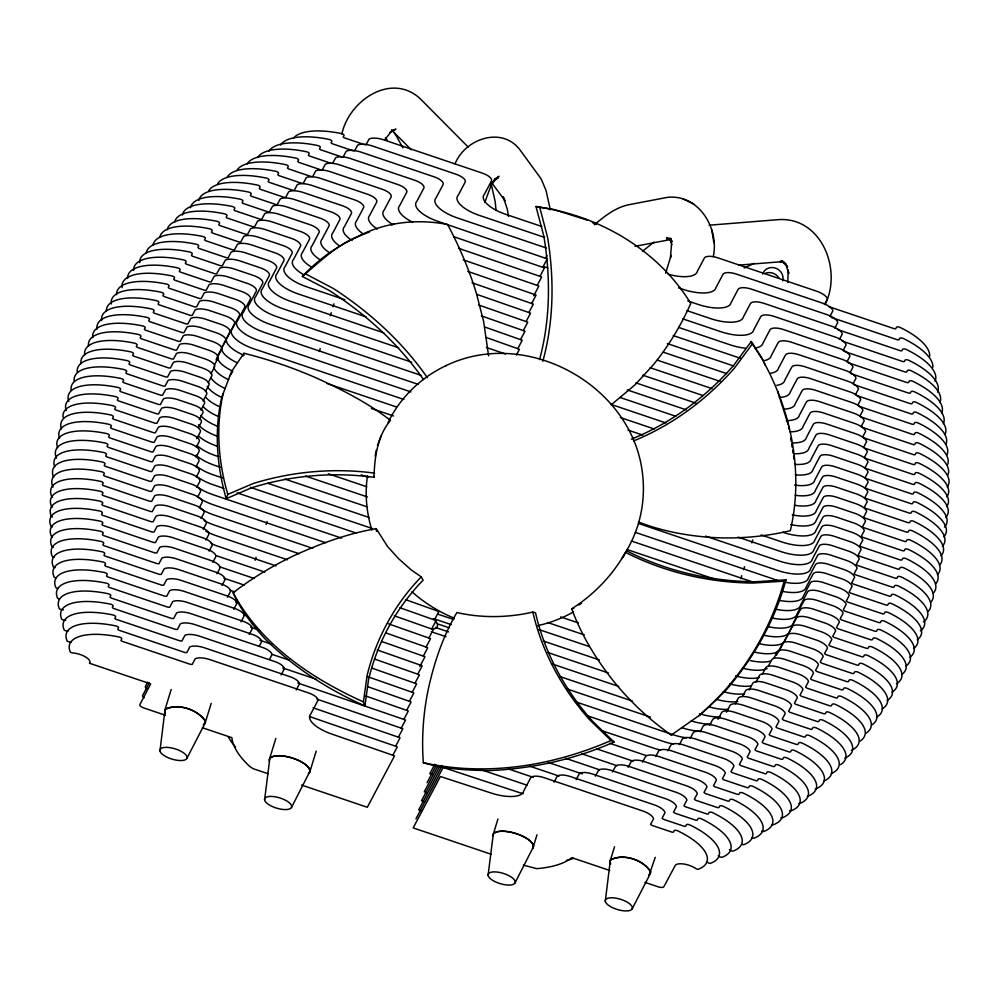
<?xml version="1.0" encoding="UTF-8"?>
<svg xmlns="http://www.w3.org/2000/svg" width="999" height="999" viewBox="0 0 999 999"><rect width="100%" height="100%" fill="white"/><g stroke="black" fill="none" stroke-linecap="round" stroke-linejoin="round"><path stroke-width="1.5" d="M221.666 397.777C214.061 431.081 216.87 466.046 226.199 498.726L251.248 487.887C290.734 475.499 332.929 471.715 373.951 477.335C374.65 457.455 377.21 436.338 390.434 420.354C368.132 403.022 342.782 390.047 317.183 378.346A284.715 177.622 21.7 0 0 243.943 353.271L231.481 371.616L221.703 397.502M787.824 282.567L788.186 269.955L788.76 273.476L785.601 263.649L787.687 267.183L781.555 260.564L784.827 263.286L780.793 261.263L784.715 262.7L779.707 261.576L783.491 261.538L738.848 265.122M364.922 705.918L368.531 679.707C377.41 642.444 396.291 607.579 423.126 580.194L421.241 576.873L410.926 569.692L398.464 558.553L387.649 546.603L376.236 528.696C348.264 533.354 321.391 543.231 295.642 554.882A284.715 204.533 -9.7 0 0 233.142 592.782C240.984 610.426 253.009 625.849 266.071 639.972L266.333 640.184C294.73 668.019 328.609 689.884 364.922 705.918L363.399 701.872L367.145 675.349C376.049 638.511 394.78 604.045 421.241 576.873M159.977 750.861L165.01 709.789C177.372 702.422 197.727 709.402 205.307 721.203L205.007 723.301L186.838 758.466A14.111 5.357 17.1 0 1 164.635 755.881A14.111 5.357 17.1 0 1 169.043 747.539A14.111 5.357 17.1 0 1 186.838 758.466M605.294 901.248L610.327 860.189C622.689 852.821 643.044 859.789 650.636 871.603L650.324 873.7L632.155 908.853A14.111 5.357 17.1 0 1 609.952 906.268A14.111 5.357 17.1 0 1 614.373 897.939A14.111 5.357 17.1 0 1 632.155 908.853M264.585 799.899L269.493 760.976A20.979 7.967 17.1 0 1 290.796 757.629A20.979 7.967 17.1 0 1 309.453 772.289L291.458 807.517A14.111 5.357 17.1 0 1 269.255 804.919A14.111 5.357 17.1 0 1 273.664 796.59A14.111 5.357 17.1 0 1 291.458 807.517M488.086 875.386L492.982 836.463A20.979 7.967 17.1 0 1 514.285 833.104A20.979 7.967 17.1 0 1 532.954 847.776L514.96 882.991A14.111 5.357 17.1 0 1 492.757 880.406A14.111 5.357 17.1 0 1 497.165 872.065A14.111 5.357 17.1 0 1 514.96 882.991M713.298 256.668C719.317 228.496 699.113 194.355 667.782 197.29L629.67 204.558C616.046 207.043 604.732 216.096 594.343 224.738M223.189 393.406C215.547 426.723 218.344 461.725 227.772 494.38L226.199 498.726M375.212 456.068L376.323 450M539.547 359.578C550.474 319.443 550.636 276.948 543.831 236.114L535.988 206.506L553.871 209.54L587.162 220.08M542.832 361.288C553.908 321.041 554.308 278.384 547.577 237.35L539.735 207.28L535.988 206.506M785.963 579.845L755.169 581.755C710.639 581.368 666.071 571.103 626.398 550.711C613.598 574.313 594.368 594.43 571.715 608.803C581.505 635.714 596.828 660.376 614.735 682.629A284.715 281.069 83 0 0 671.303 735.077L700.561 714.522L725.574 690.646C753.346 658.666 774.887 620.841 785.963 579.845L784.128 581.181C769.867 633.166 739.859 680.781 698.813 715.796M164.698 711.887L165.384 713.423L164.785 710.326L171.191 689.472M341.908 133.841C348.913 100.961 390.634 72.115 419.792 98.302L468.169 147.04M203.571 724.712L205.232 722.764L211.189 703.383M255.157 560.252L256.081 557.267M266.159 524.475L267.07 521.49M319.293 351.523L320.204 348.539M330.282 315.734L331.206 312.762M333.029 306.793L333.953 303.808M269.443 759.24L275.849 738.386M309.802 771.952L316.208 751.073M484.815 202.322L491.058 185.514L494.38 179.982L492.257 183.329L498.951 176.249L495.267 179.158L498.501 177.472L495.067 178.771M493.356 833.94L497.939 819.03M665.621 273.264L671.116 255.369L670.479 257.555L671.54 243.868M537.012 834.802L532.892 848.201A21.154 8.042 17.1 0 0 515.384 833.353A21.154 8.042 17.1 0 0 492.769 835.951M610.664 864.01L609.964 861.675L614.535 846.765M649.263 874.737L655.257 857.304M740.871 578.671L741.795 575.686M743.618 569.73L744.53 566.758M751.86 542.907L752.771 539.935M825.112 304.508C842.319 270.08 821.715 217.208 778.945 219.593L709.103 225.212M609.964 861.675L610.651 859.689C623.426 853.483 643.93 859.627 650.686 872.214M377.572 445.654L381.019 435.939M242.907 356.094L243.943 353.271M147.677 682.155L145.504 686.288A5.22 1.986 17.1 0 0 146.953 688.748M149.251 682.904L142.72 695.341A5.22 1.986 17.1 0 0 144.168 697.789M223.576 344.081L229.77 332.392A11.951 4.545 17.1 0 0 220.742 324.313L204.733 318.906A14.336 5.445 17.1 0 0 190.871 318.344L187.837 324.013L186.139 323.938L154.196 313.149L153.247 312.412L154.021 310.826A2.585 0.987 17.1 0 0 151.411 308.928A58.916 22.39 17.1 0 0 101.636 320.667M218.681 353.933L225.562 340.946A11.951 4.545 17.1 0 0 216.533 332.867L200.861 327.572A14.336 5.445 17.1 0 0 187 327.023L184.028 332.617L182.268 332.617L149.613 321.578L148.664 320.841L149.438 319.255A2.585 0.987 17.1 0 0 146.828 317.357A58.916 22.39 17.1 0 0 97.053 329.096M216.021 359.952L221.528 349.563A11.951 4.545 17.1 0 0 212.5 341.496L197.153 336.301A14.336 5.445 17.1 0 0 183.304 335.751L180.332 341.346L178.559 341.346L145.367 330.12L144.405 329.383L145.192 327.797A2.585 0.987 17.1 0 0 142.57 325.911A58.916 22.39 17.1 0 0 92.795 337.637M214.535 364.835L217.969 358.341A11.951 4.545 17.1 0 0 208.953 350.274L193.456 345.042A14.336 5.445 17.1 0 0 179.608 344.48L176.636 350.087L174.862 350.075L141.121 338.673L140.16 337.849L140.934 336.338A2.585 0.987 17.1 0 0 138.324 334.453A58.916 22.39 17.1 0 0 88.549 346.178M211.014 373.626L214.448 367.132A11.951 4.545 17.1 0 0 205.419 359.053L190.372 353.971A14.336 5.445 17.1 0 0 176.523 353.421L173.476 359.078L171.778 359.003L137.288 347.352L136.326 346.616L137.1 345.03A2.585 0.987 17.1 0 0 134.49 343.144A58.916 22.39 17.1 0 0 84.715 354.87M208.217 382.667L211.663 376.173A11.951 4.545 17.1 0 0 202.635 368.094L187.288 362.912A14.336 5.445 17.1 0 0 173.439 362.35L170.392 368.019L168.694 367.944L133.616 356.094L132.655 355.282L133.429 353.771A2.585 0.987 17.1 0 0 130.819 351.873A58.916 22.39 17.1 0 0 81.044 363.611M205.394 391.695L208.841 385.202A11.951 4.545 17.1 0 0 199.812 377.123L184.415 371.928A14.336 5.445 17.1 0 0 170.567 371.366L167.52 377.035L165.822 376.96L129.932 364.835L128.971 364.023L129.758 362.512A2.585 0.987 17.1 0 0 127.148 360.614A58.916 22.39 17.1 0 0 77.373 372.352M203.122 400.911L206.568 394.418A11.951 4.545 17.1 0 0 197.54 386.338L181.893 381.056A14.336 5.445 17.1 0 0 168.044 380.494L165.072 386.101L163.299 386.089L126.836 373.763L125.874 373.027L126.648 371.441A2.585 0.987 17.1 0 0 124.038 369.543A58.916 22.39 17.1 0 0 74.263 381.281M200.924 410.139L204.37 403.646A11.951 4.545 17.1 0 0 195.342 395.579L179.433 390.197A14.336 5.445 17.1 0 0 165.572 389.635L162.537 395.304L160.839 395.229L123.726 382.692L122.765 381.88L123.551 380.369A2.585 0.987 17.1 0 0 120.941 378.484A58.916 22.39 17.1 0 0 71.166 390.209M199.3 419.58L202.735 413.074A11.951 4.545 17.1 0 0 193.706 405.007L177.298 399.463A14.336 5.445 17.1 0 0 163.436 398.901L160.402 404.57L158.704 404.495L120.767 391.683L119.805 390.859L120.592 389.348A2.585 0.987 17.1 0 0 117.982 387.462A58.916 22.39 17.1 0 0 68.794 401.473M198.414 427.722L201.161 422.527A11.951 4.545 17.1 0 0 192.133 414.448L175.437 408.816A14.336 5.445 17.1 0 0 161.588 408.254L158.541 413.923L156.843 413.848L118.232 400.799L117.283 400.062L118.057 398.476A2.585 0.987 17.1 0 0 115.447 396.591A58.916 22.39 17.1 0 0 66.259 410.589M196.741 438.673L200.187 432.18A11.951 4.545 17.1 0 0 191.159 424.1L173.751 418.219A14.336 5.445 17.1 0 0 159.902 417.669L156.93 423.264L155.157 423.251L115.709 409.927L114.748 409.19L115.522 407.604A2.585 0.987 17.1 0 0 112.912 405.706A58.916 22.39 17.1 0 0 63.137 417.445M196.328 446.978L199.076 441.783A11.951 4.545 17.1 0 0 190.06 433.703L172.253 427.697A14.336 5.445 17.1 0 0 158.391 427.135L155.357 432.804L153.659 432.729L113.461 419.155L112.5 418.406L113.287 416.82A2.585 0.987 17.1 0 0 110.664 414.935A58.916 22.39 17.1 0 0 61.476 428.946M196.191 456.918L198.938 451.723A11.951 4.545 17.1 0 0 189.922 443.643L171.016 437.262A14.336 5.445 17.1 0 0 157.168 436.7L154.196 442.307L152.422 442.295L111.501 428.471L110.539 427.722L111.314 426.136A2.585 0.987 17.1 0 0 108.704 424.25A58.916 22.39 17.1 0 0 59.515 438.261M195.979 466.82L198.739 461.625A11.951 4.545 17.1 0 0 189.71 453.546L169.867 446.853A14.336 5.445 17.1 0 0 156.019 446.291L153.047 451.898L151.274 451.885L109.54 437.787L108.579 436.963L109.353 435.452A2.585 0.987 17.1 0 0 106.743 433.566A58.916 22.39 17.1 0 0 57.555 447.577M196.316 476.91L199.063 471.715A11.951 4.545 17.1 0 0 190.047 463.648L169.281 456.63A14.336 5.445 17.1 0 0 155.432 456.068L152.46 461.675L150.687 461.663L108.017 447.252L107.055 446.441L107.842 444.917A2.585 0.987 17.1 0 0 105.22 443.032A58.916 22.39 17.1 0 0 56.506 458.216M196.878 487.087L199.625 481.893A11.951 4.545 17.1 0 0 190.597 473.813L168.694 466.408A14.336 5.445 17.1 0 0 154.845 465.859L151.798 471.516L150.1 471.441L106.631 456.768L105.669 456.019L106.456 454.433A2.585 0.987 17.1 0 0 103.834 452.547A58.916 22.39 17.1 0 0 54.645 466.558M197.54 497.29L200.287 492.095A11.951 4.545 17.1 0 0 191.271 484.016L168.394 476.298A14.336 5.445 17.1 0 0 154.545 475.736L151.573 481.343L149.8 481.331L105.17 466.246L104.208 465.509L104.995 463.923A2.585 0.987 17.1 0 0 102.373 462.025A58.916 22.39 17.1 0 0 53.659 477.21M199.276 507.854L202.023 502.659A11.951 4.545 17.1 0 0 193.007 494.58L168.469 486.301A14.336 5.445 17.1 0 0 154.62 485.739L151.648 491.346L149.875 491.333L104.47 475.999L103.509 475.174L104.296 473.663A2.585 0.987 17.1 0 0 101.686 471.778A58.916 22.39 17.1 0 0 52.959 486.963L53.034 487.037M201.099 518.444L203.846 513.249A11.951 4.545 17.1 0 0 194.817 505.182L168.531 496.303A14.336 5.445 17.1 0 0 154.683 495.741L151.711 501.348L149.937 501.336L103.297 485.576L102.335 484.84L103.109 483.254A2.585 0.987 17.1 0 0 100.499 481.356A58.916 22.39 17.1 0 0 51.786 496.54L52.497 497.027M203.321 529.183L206.069 523.988A11.951 4.545 17.1 0 0 197.04 515.909L169.168 506.493A14.336 5.445 17.1 0 0 155.32 505.931L152.273 511.6L150.574 511.525L103.097 495.492L102.135 494.742L102.909 493.156A2.585 0.987 17.1 0 0 100.3 491.271A58.916 22.39 17.1 0 0 51.586 506.456L52.472 506.993M205.844 540.009L208.591 534.815A11.951 4.545 17.1 0 0 199.575 526.735L169.917 516.72A14.336 5.445 17.1 0 0 156.069 516.171L153.097 521.778L151.324 521.765L102.897 505.407L101.935 504.657L102.71 503.071A2.585 0.987 17.1 0 0 100.1 501.186A58.916 22.39 17.1 0 0 51.386 516.371L52.447 516.97M209.153 551.111L211.913 545.916A11.951 4.545 17.1 0 0 202.884 537.837L170.854 527.022A14.336 5.445 17.1 0 0 157.005 526.461L154.033 532.067L152.26 532.055L102.522 515.247L101.561 514.51L102.335 512.924A2.585 0.987 17.1 0 0 99.725 511.038A58.916 22.39 17.1 0 0 50.999 526.223L52.41 526.898M212.812 562.325L215.572 557.13A11.951 4.545 17.1 0 0 206.543 549.05L172.315 537.499A14.336 5.445 17.1 0 0 158.466 536.938L155.494 542.544L153.721 542.532L102.934 525.374L101.985 524.637L102.76 523.051A2.585 0.987 17.1 0 0 100.15 521.153A58.916 22.39 17.1 0 0 51.424 536.338L52.485 536.938M217.02 573.726L219.768 568.531A11.951 4.545 17.1 0 0 210.739 560.451L173.601 547.914A14.336 5.445 17.1 0 0 159.753 547.352L156.781 552.959L155.007 552.947L103.359 535.501L102.398 534.677L103.172 533.166A2.585 0.987 17.1 0 0 100.562 531.281A58.916 22.39 17.1 0 0 51.848 546.465L53.422 547.165M222.003 585.389L224.75 580.194A11.951 4.545 17.1 0 0 215.722 572.115L175.812 558.641A14.336 5.445 17.1 0 0 161.963 558.079L158.928 563.748L157.218 563.673L103.846 545.641L102.885 544.83L103.671 543.319A2.585 0.987 17.1 0 0 101.049 541.421A58.916 22.39 17.1 0 0 52.335 556.605L54.071 557.33M227.485 597.227L230.232 592.032A11.951 4.545 17.1 0 0 221.216 583.953L178.034 569.368A14.336 5.445 17.1 0 0 164.186 568.806L161.214 574.413L159.44 574.4L104.907 555.981L103.958 555.244L104.733 553.658A2.585 0.987 17.1 0 0 102.123 551.76A58.916 22.39 17.1 0 0 53.397 566.945L55.132 567.669M233.729 609.315L236.488 604.12A11.951 4.545 17.1 0 0 227.46 596.041L180.519 580.182A14.336 5.445 17.1 0 0 166.671 579.632L163.624 585.289L161.925 585.227L105.669 566.221L104.708 565.409L105.494 563.886A2.585 0.987 17.1 0 0 102.885 562A58.916 22.39 17.1 0 0 54.158 577.185L55.894 577.897M241.034 621.753L243.781 616.558A11.951 4.545 17.1 0 0 234.765 608.478L183.541 591.183A14.336 5.445 17.1 0 0 169.693 590.634L166.721 596.228L164.947 596.228L107.417 576.785L106.456 576.048L107.23 574.462A2.585 0.987 17.1 0 0 104.62 572.564A58.916 22.39 17.1 0 0 55.907 587.749L57.642 588.473M249.226 634.502L251.973 629.308A11.951 4.545 17.1 0 0 242.944 621.228L186.563 602.185A14.336 5.445 17.1 0 0 172.702 601.623L169.73 607.23L167.969 607.217L109.153 587.35L108.192 586.613L108.978 585.027A2.585 0.987 17.1 0 0 106.356 583.141A58.916 22.39 17.1 0 0 57.642 598.314L59.378 599.038M259.203 646.316L261.263 642.419A11.951 4.545 17.1 0 0 252.248 634.353L190.459 613.486A14.336 5.445 17.1 0 0 176.611 612.924L173.639 618.531L171.865 618.518L110.939 597.939L109.977 597.127L110.764 595.604A2.585 0.987 17.1 0 0 108.154 593.718A58.916 22.39 17.1 0 0 59.428 608.903L61.164 609.615A12.612 4.795 17.1 0 1 63.362 609.815M269.48 659.427L271.541 655.531A11.951 4.545 17.1 0 0 262.512 647.452L194.218 624.387A14.336 5.445 17.1 0 0 180.369 623.826L177.397 629.432L175.624 629.42L113.312 608.379L112.35 607.554L113.137 606.043A2.585 0.987 17.1 0 0 110.514 604.158A58.916 22.39 17.1 0 0 61.801 619.343L63.536 620.054A12.612 4.795 17.1 0 1 65.734 620.254M281.144 674.874L283.891 669.68A11.951 4.545 17.1 0 0 274.875 661.6L198.776 635.913A14.336 5.445 17.1 0 0 184.927 635.352L181.893 641.021L180.195 640.946L115.759 619.18L114.81 618.443L115.584 616.858A2.585 0.987 17.1 0 0 112.974 614.959A58.916 22.39 17.1 0 0 64.248 630.144L65.984 630.869A12.612 4.795 17.1 0 1 68.182 631.068M296.241 689.959L298.988 684.765A11.951 4.545 17.1 0 0 289.972 676.685L203.634 647.527A14.336 5.445 17.1 0 0 189.785 646.965L186.813 652.572L185.04 652.559L118.681 630.144L117.732 629.407L118.506 627.822A2.585 0.987 17.1 0 0 115.896 625.936A58.916 22.39 17.1 0 0 67.17 641.108L68.919 641.833A12.612 4.795 17.1 0 1 71.104 642.032M545.554 258.242L546.977 255.544M542.782 267.282L547.052 259.216M540.009 276.323L544.268 268.256A2.31 0.874 17.1 0 0 544.318 267.857L453.646 236.651M537.225 285.364L541.495 277.297A2.31 0.874 17.1 0 0 541.545 276.898L458.516 248.276M533.741 295.754L538.711 286.338A2.31 0.874 17.1 0 0 538.761 285.951L463.174 259.827M531.668 303.446L535.939 295.379A2.31 0.874 17.1 0 0 535.988 294.992L467.719 271.341M528.896 312.487L533.166 304.42A2.31 0.874 17.1 0 0 533.204 304.033L472.077 282.804M526.111 321.528L530.382 313.461A2.31 0.874 17.1 0 0 530.432 313.074L476.71 294.343M523.339 330.569L527.609 322.515A2.31 0.874 17.1 0 0 527.647 322.115L478.558 304.945M520.554 339.61L524.825 331.556A2.31 0.874 17.1 0 0 524.875 331.156L481.368 315.871M517.782 348.651L522.052 340.597A2.31 0.874 17.1 0 0 522.102 340.197L484.602 326.948M516.421 355.007L519.268 349.638A2.31 0.874 17.1 0 0 519.318 349.238L486.213 337.475M434.44 619.904L438.711 611.85A2.31 0.874 17.1 0 0 438.761 611.45L405.631 599.675M431.655 628.945L435.926 620.891A2.31 0.874 17.1 0 0 435.976 620.491L399.925 607.729M428.883 637.986L433.154 629.932A2.31 0.874 17.1 0 0 433.204 629.532L394.293 615.809M426.098 647.027L430.369 638.973A2.31 0.874 17.1 0 0 430.419 638.573L388.461 623.813M423.326 656.068L427.597 648.014A2.31 0.874 17.1 0 0 427.647 647.614L385.726 632.866M419.842 666.458L424.812 657.055A2.31 0.874 17.1 0 0 424.862 656.655L381.581 641.458M417.769 674.163L422.04 666.096A2.31 0.874 17.1 0 0 422.09 665.696L377.247 649.974M414.997 683.204L419.255 675.137A2.31 0.874 17.1 0 0 419.305 674.737L374.563 659.04M412.212 692.245L416.483 684.178A2.31 0.874 17.1 0 0 416.533 683.778L371.653 668.044M409.44 701.286L413.711 693.219A2.31 0.874 17.1 0 0 413.748 692.819L367.445 676.598M406.655 710.326L410.926 702.26A2.31 0.874 17.1 0 0 410.976 701.86L367.545 686.613M403.883 719.367L408.154 711.3A2.31 0.874 17.1 0 0 408.191 710.901L364.96 695.716M401.099 728.408L405.369 720.341A2.31 0.874 17.1 0 0 405.419 719.954L297.814 683.029M398.414 737.137L402.684 729.07A2.31 0.874 17.1 0 0 402.734 728.683L316.945 699.125M395.641 746.178L399.912 738.111A2.31 0.874 17.1 0 0 399.962 737.724L313.087 707.791M392.869 755.219L397.127 747.165A2.31 0.874 17.1 0 0 397.177 746.765L313.561 717.944A29.021 11.026 17.1 0 1 309.79 716.545M434.815 764.26L429.832 773.663L432.767 774.65M427.06 782.704L436.313 765.234M437.799 766.208L424.288 791.745L427.222 792.744M439.997 765.846L421.503 800.786L424.463 801.785M442.207 765.484L418.731 809.827L421.678 810.826M415.946 818.868L442.982 767.806A2.31 0.874 17.1 0 1 443.306 767.507L516.845 791.757A29.021 11.026 17.1 0 0 523.339 793.631M623.064 557.305L624.5 554.582M626.66 550.499C640.009 527.971 645.566 501.223 642.657 475.224L642.594 474.612C633.329 385.577 526.71 326.723 446.253 365.534L445.716 365.821M554.058 782.192L556.805 776.997A11.951 4.545 17.1 0 1 570.342 776.535L654.882 805.082A14.336 5.445 17.1 0 1 665.034 812.637L662.075 818.243L663.311 819.242L684.352 826.335L685.576 826.273L686.388 824.774A2.585 0.987 17.1 0 1 689.909 824.949A58.916 22.39 17.1 0 1 710.214 863.436L708.353 862.949A12.612 4.795 17.1 0 0 706.643 861.825M824.55 304.508L827.484 298.976A14.336 5.445 17.1 0 0 817.332 291.433L717.781 257.817A11.951 4.545 17.1 0 0 704.245 258.266L697.364 271.266A29.021 11.026 17.1 0 1 668.169 274.226M576.148 779.67L578.896 774.475A11.951 4.545 17.1 0 1 592.444 774.013L666.345 798.975A14.336 5.445 17.1 0 1 676.498 806.518L673.526 812.125L674.775 813.136L695.953 820.266L697.177 820.204L697.989 818.705A2.585 0.987 17.1 0 1 701.51 818.88A58.916 22.39 17.1 0 1 721.815 857.379L719.954 856.88A12.612 4.795 17.1 0 0 718.244 855.768M829.982 316.321L832.904 310.789A14.336 5.445 17.1 0 0 822.764 303.246L736.413 274.088A11.951 4.545 17.1 0 0 722.876 274.55L715.996 287.537A29.021 11.026 17.1 0 1 682.916 289.31L678.558 287.837M595.379 776.186L598.139 770.991A11.951 4.545 17.1 0 1 611.675 770.529L676.785 792.519A14.336 5.445 17.1 0 1 686.937 800.074L683.965 805.756L685.214 806.68L707.08 814.048L708.303 813.985L709.115 812.487A2.585 0.987 17.1 0 1 712.637 812.662A58.916 22.39 17.1 0 1 732.929 851.148L731.193 850.736A12.612 4.795 17.1 0 0 729.37 849.537M839.385 339.46L842.319 333.928A14.336 5.445 17.1 0 0 832.167 326.386L763.873 303.321A11.951 4.545 17.1 0 0 750.336 303.771L743.456 316.77A29.021 11.026 17.1 0 1 710.376 318.544L686.887 310.602M612.524 771.99L615.272 766.795A11.951 4.545 17.1 0 1 628.821 766.345L687.187 786.051A14.336 5.445 17.1 0 1 697.339 793.606L694.38 799.212L695.616 800.211L717.682 807.654L718.905 807.579L719.717 806.081A2.585 0.987 17.1 0 1 723.239 806.268A58.916 22.39 17.1 0 1 743.543 844.754L741.807 844.342M628.146 767.294L630.893 762.1A11.951 4.545 17.1 0 1 644.442 761.638L696.815 779.332A14.336 5.445 17.1 0 1 706.967 786.875L704.008 792.482L705.244 793.493L727.984 801.148L729.208 801.086L730.019 799.575A2.585 0.987 17.1 0 1 733.528 799.762A58.916 22.39 17.1 0 1 753.833 838.248L751.972 837.761M642.532 762.162L645.279 756.967A11.951 4.545 17.1 0 1 658.828 756.518L706.268 772.539A14.336 5.445 17.1 0 1 716.42 780.082L713.448 785.776L714.697 786.7L737.687 794.442L738.91 794.38L739.722 792.881A2.585 0.987 17.1 0 1 743.244 793.056A58.916 22.39 17.1 0 1 763.548 831.555L761.688 831.056M655.669 756.618L658.416 751.423A11.951 4.545 17.1 0 1 671.952 750.973L715.234 765.584A14.336 5.445 17.1 0 1 725.374 773.126L722.414 778.733L723.663 779.744L747.302 787.712L748.526 787.649L749.337 786.151A2.585 0.987 17.1 0 1 752.846 786.325A58.916 22.39 17.1 0 1 773.151 824.812L771.715 824.562M667.844 750.761L670.604 745.566A11.951 4.545 17.1 0 1 684.14 745.104L723.813 758.503A14.336 5.445 17.1 0 1 733.965 766.046L730.993 771.653L732.242 772.664L756.181 780.731L757.404 780.669L758.216 779.17A2.585 0.987 17.1 0 1 761.738 779.345A58.916 22.39 17.1 0 1 782.03 817.831L780.918 817.706M679.37 744.667L682.117 739.472A11.951 4.545 17.1 0 1 695.666 739.01L732.217 751.36A14.336 5.445 17.1 0 1 742.357 758.903L739.397 764.51L740.646 765.521L765.059 773.75L766.283 773.688L767.095 772.177A2.585 0.987 17.1 0 1 770.616 772.364A58.916 22.39 17.1 0 1 790.908 810.851L789.635 810.664M690.197 738.348L692.944 733.154A11.951 4.545 17.1 0 1 706.48 732.692L739.984 744.005A14.336 5.445 17.1 0 1 750.137 751.56L747.177 757.167L748.413 758.166L773.326 766.558L774.55 766.495L775.361 764.997A2.585 0.987 17.1 0 1 778.883 765.172A58.916 22.39 17.1 0 1 799.188 803.671L798.763 803.683M700.174 731.73L702.921 726.535A11.951 4.545 17.1 0 1 716.47 726.086L747.764 736.65A14.336 5.445 17.1 0 1 757.916 744.205L754.944 749.812L756.193 750.811L781.443 759.315L782.667 759.252L783.478 757.754A2.585 0.987 17.1 0 1 787 757.941A58.916 22.39 17.1 0 1 807.292 796.428M709.765 724.999L712.512 719.792A11.951 4.545 17.1 0 1 726.061 719.342L754.944 729.095A14.336 5.445 17.1 0 1 765.084 736.638L762.125 742.245L763.373 743.256L789.272 751.985L790.496 751.922L791.308 750.424A2.585 0.987 17.1 0 1 794.829 750.599A58.916 22.39 17.1 0 1 815.122 789.098M718.031 719.33L721.465 712.836A11.951 4.545 17.1 0 1 735.014 712.387L761.962 721.49A14.336 5.445 17.1 0 1 772.115 729.033L769.143 734.64L770.391 735.651L796.49 744.455L797.814 744.492L798.701 742.931A2.585 0.987 17.1 0 1 802.222 743.119A58.916 22.39 17.1 0 1 823.9 781.056M726.46 712.2L729.894 705.706A11.951 4.545 17.1 0 1 743.431 705.257L768.768 713.81A14.336 5.445 17.1 0 1 778.92 721.353L775.948 727.047L777.197 727.971L803.883 736.975L805.206 737L806.093 735.451A2.585 0.987 17.1 0 1 809.615 735.639A58.916 22.39 17.1 0 1 831.293 773.576M735.326 703.683L738.074 698.488A11.951 4.545 17.1 0 1 751.61 698.039L775.074 705.956A14.336 5.445 17.1 0 1 785.226 713.498L782.267 719.118L783.503 720.117L810.651 729.282L811.975 729.307L812.861 727.759A2.585 0.987 17.1 0 1 816.383 727.946A58.916 22.39 17.1 0 1 840.521 764.635M742.682 696.191L745.441 690.996A11.951 4.545 17.1 0 1 758.978 690.546L781.38 698.101A14.336 5.445 17.1 0 1 791.533 705.656L788.573 711.263L789.809 712.262L817.357 721.565L818.693 721.603L819.58 720.042A2.585 0.987 17.1 0 1 823.101 720.229A58.916 22.39 17.1 0 1 844.779 758.179M749.238 689.959L752.672 683.466A11.951 4.545 17.1 0 1 766.221 683.004L787.2 690.084A14.336 5.445 17.1 0 1 797.352 697.639L794.38 703.333L795.629 704.245L823.838 713.773L825.162 713.81L826.048 712.25A2.585 0.987 17.1 0 1 829.57 712.437A58.916 22.39 17.1 0 1 851.248 750.374M755.868 682.217L759.315 675.724A11.951 4.545 17.1 0 1 772.851 675.262L792.819 682.005A14.336 5.445 17.1 0 1 802.971 689.56L800.012 695.167L801.248 696.166L829.944 705.856L831.28 705.893L832.167 704.332A2.585 0.987 17.1 0 1 835.676 704.52A58.916 22.39 17.1 0 1 859.814 741.208M762.262 674.4L765.696 667.906A11.951 4.545 17.1 0 1 779.245 667.444L798.376 673.913A14.336 5.445 17.1 0 1 808.528 681.455L805.569 687.062L806.805 688.074L835.963 697.914L837.299 697.939L838.173 696.39A2.585 0.987 17.1 0 1 841.695 696.565A58.916 22.39 17.1 0 1 865.833 733.266M768.219 666.42L771.653 659.927A11.951 4.545 17.1 0 1 785.189 659.477L803.346 665.609A14.336 5.445 17.1 0 1 813.498 673.151L810.526 678.845L811.775 679.77L841.545 689.809L842.881 689.847L843.768 688.299A2.585 0.987 17.1 0 1 847.277 688.473A58.916 22.39 17.1 0 1 871.415 725.174M773.825 658.341L777.272 651.847A11.951 4.545 17.1 0 1 790.808 651.385L808.316 657.305A14.336 5.445 17.1 0 1 818.468 664.847L815.496 670.454L816.745 671.465L846.99 681.668L848.326 681.705L849.2 680.157A2.585 0.987 17.1 0 1 852.721 680.331A58.916 22.39 17.1 0 1 876.86 717.032M776.373 655.344L782.554 643.656A11.951 4.545 17.1 0 1 796.103 643.194L812.999 648.9A14.336 5.445 17.1 0 1 823.151 656.455L820.191 662.062L821.428 663.061L852.359 673.501L853.683 673.538L854.57 671.99A2.585 0.987 17.1 0 1 858.091 672.165A58.916 22.39 17.1 0 1 882.217 708.853M622.027 558.566L624.937 553.334M388.087 422.589C400.075 397.477 421.116 377.31 446.253 365.534M455.044 163.836C465.034 138.849 501.585 126.011 519.742 149.563L541.158 178.883L546.053 190.497L550.299 209.865M229.982 375.749L232.517 371.89M384.79 139.735L391.758 130.931M765.346 365.322L761.688 357.754L751.223 341.521L733.378 365.746C705.494 397.465 670.666 423.439 631.331 439.148M751.223 341.521L752.409 343.868L734.215 368.406C706.618 399.662 672.227 425.249 633.491 440.946M164.785 710.326L166.084 708.553C179.221 703.895 196.903 709.327 205.157 720.566L205.232 722.764M423.501 379.558C398.638 343.768 365.734 314.061 329.27 290.472L302.335 276.461C319.493 262.025 336.176 245.529 357.48 236.713C384.877 222.153 417.295 218.531 447.602 224.513A284.715 190.11 53.3 0 1 476.473 293.631L483.578 321.216L488.611 355.819M302.335 276.461C320.791 256.693 344.081 241.071 369.543 232.018M203.334 724.937L205.007 723.301M648.651 875.336L650.324 873.7M642.494 251.298L653.995 242.058M389.672 132.542L395.954 129.158L391.596 130.619M671.303 735.089L673.101 733.778M611.263 404.782L635.089 384.777L653.558 364.523A284.715 232.58 84.7 0 0 690.759 303.484C658.403 250.574 600.524 216.196 539.735 207.28M578.97 604.982L581.555 603.259M391.745 225.062L394.205 223.689M744.18 267.994L754.083 263.399M227.772 494.38L253.209 483.504C292.32 471.403 334.041 467.694 374.637 473.139M614.048 742.02L611.001 740.509C552.534 766.058 486.151 776.66 423.339 762.712A284.715 250.562 -41.8 0 1 428.059 690.297C433.891 663.211 442.807 636.488 456.905 612.524C481.73 618.219 508.041 617.782 532.829 612.087L535.514 612.787C544.68 653.234 565.234 690.659 592.794 721.478L614.048 742.02C575.174 759.215 533.004 768.618 490.596 770.529L490.209 770.566C467.807 770.316 444.792 769.267 423.339 762.712M332.492 163.449L335.751 157.692A14.336 5.445 17.1 0 1 349.6 158.254L414.71 180.245A11.951 4.545 17.1 0 1 423.738 188.324L416.858 201.311A29.021 11.026 17.1 0 0 438.311 221.491L547.102 258.816M634.989 246.328L670.928 239.473M571.715 608.803L573.801 608.428M784.128 581.181L752.884 583.054C708.828 582.579 664.747 572.402 625.449 552.347M494.505 178.858L496.99 178.684M364.373 144.618L366.133 144.618L369.106 139.023A14.336 5.445 17.1 0 1 382.954 139.573L482.317 173.127A11.951 4.545 17.1 0 1 491.346 181.206L484.465 194.193A29.021 11.026 17.1 0 0 505.919 214.385L541.833 226.511M671.303 239.448L666.895 238.886L670.866 239.56L666.695 237.587L672.015 240.859M362.937 144.131L344.031 137.725L343.231 137.05L344.018 135.464A2.585 0.987 17.1 0 0 341.396 133.579A58.916 22.39 17.1 0 0 293.344 138.337M828.671 306.581L894.33 328.746L895.666 328.783L896.54 327.222A2.585 0.987 17.1 0 1 900.062 327.41A58.916 22.39 17.1 0 1 929.669 356.231M831.193 317.407L897.539 339.81L898.875 339.847L899.762 338.299A2.585 0.987 17.1 0 1 903.271 338.474A58.916 22.39 17.1 0 1 932.879 367.295M837.499 329.52L900.461 350.774L901.797 350.811L902.684 349.263A2.585 0.987 17.1 0 1 906.205 349.438A58.916 22.39 17.1 0 1 935.027 381.256M331.006 163.287L309.166 155.894L308.379 155.22L309.153 153.634A2.585 0.987 17.1 0 0 306.543 151.748A58.916 22.39 17.1 0 0 257.879 157.38M544.63 237.437L479.632 215.497A29.021 11.026 17.1 0 1 458.191 195.305L465.059 182.317A11.951 4.545 17.1 0 0 456.043 174.238L371.503 145.692A14.336 5.445 17.1 0 0 357.654 145.13L354.682 150.737L352.909 150.724L331.88 143.606L331.094 142.857L331.868 141.346A2.585 0.987 17.1 0 0 329.258 139.46A58.916 22.39 17.1 0 0 280.594 145.092M842.045 341.034L902.921 361.588L904.245 361.626L905.131 360.065A2.585 0.987 17.1 0 1 908.653 360.252A58.916 22.39 17.1 0 1 937.487 392.058M546.316 247.989L457.542 218.007A29.021 11.026 17.1 0 1 436.088 197.827L442.969 184.827A11.951 4.545 17.1 0 0 433.941 176.761L360.04 151.798A14.336 5.445 17.1 0 0 346.191 151.236L343.219 156.843L341.458 156.831L320.292 149.663L319.493 148.926L320.279 147.415A2.585 0.987 17.1 0 0 317.657 145.517A58.916 22.39 17.1 0 0 269.006 151.161M687.787 300.936L698.026 304.383A29.021 11.026 17.1 0 0 731.106 302.61L737.974 289.623A11.951 4.545 17.1 0 1 751.523 289.173L827.609 314.86A14.336 5.445 17.1 0 1 837.761 322.415L834.802 328.196M543.356 266.446L547.777 267.944M682.554 318.781L720.654 331.643A29.021 11.026 17.1 0 0 753.733 329.87L760.601 316.883A11.951 4.545 17.1 0 1 774.15 316.421L835.938 337.287A14.336 5.445 17.1 0 1 846.078 344.842L843.119 350.449L844.367 351.448L905.294 372.028L906.617 372.053L907.504 370.504A2.585 0.987 17.1 0 1 911.026 370.691A58.916 22.39 17.1 0 1 939.847 402.497M678.533 327.397L729.944 344.767A29.021 11.026 17.1 0 0 745.316 348.176M673.214 335.577L738.136 357.505A29.021 11.026 17.1 0 0 740.709 358.329M667.344 343.581L733.641 365.971M663.186 352.16L726.61 373.576M657.205 360.115L720.416 381.468M650.174 367.719L712.05 388.623M642.844 375.224L703.121 395.579M635.826 382.842L696.278 403.259M627.21 389.91L686.251 409.84M344.88 299.725L306.556 286.775A29.021 11.026 17.1 0 1 285.102 266.583L291.983 253.596A11.951 4.545 17.1 0 0 282.954 245.517L257.617 236.963A14.336 5.445 17.1 0 0 243.768 236.413L240.722 242.07L239.023 241.995L212.35 232.992L211.388 232.168L212.175 230.657A2.585 0.987 17.1 0 0 209.565 228.771A58.916 22.39 17.1 0 0 159.803 237.3M486.413 347.515L505.581 353.996M619.855 397.402L675.774 416.283M366.034 316.845L298.376 293.993A29.021 11.026 17.1 0 1 276.923 273.801L283.803 260.814A11.951 4.545 17.1 0 0 274.775 252.735L251.311 244.817A14.336 5.445 17.1 0 0 237.462 244.256L234.49 249.862L232.717 249.85L205.582 240.684L204.62 239.947L205.407 238.349A2.585 0.987 17.1 0 0 202.785 236.463A58.916 22.39 17.1 0 0 153.034 244.992M611.313 404.495L665.921 422.939M383.753 332.804L291.009 301.486A29.021 11.026 17.1 0 1 269.555 281.293L276.436 268.306A11.951 4.545 17.1 0 0 267.407 260.24L245.005 252.672A14.336 5.445 17.1 0 0 231.156 252.11L228.109 257.779L226.411 257.705L198.863 248.389L197.902 247.577L198.689 246.066A2.585 0.987 17.1 0 0 196.079 244.181A58.916 22.39 17.1 0 0 146.316 252.71M620.391 417.545L654.357 429.021M398.613 347.802L283.766 309.028A29.021 11.026 17.1 0 1 262.325 288.836L269.193 275.849A11.951 4.545 17.1 0 0 260.177 267.769L239.198 260.689A14.336 5.445 17.1 0 0 225.337 260.127L222.302 265.796L220.604 265.722L192.395 256.194L191.433 255.444L192.22 253.858A2.585 0.987 17.1 0 0 189.598 251.973A58.916 22.39 17.1 0 0 139.71 262.612M627.984 430.082L642.757 435.077M411.663 362.2L277.135 316.758A29.021 11.026 17.1 0 1 255.682 296.578L262.562 283.579A11.951 4.545 17.1 0 0 253.534 275.512L233.566 268.768A14.336 5.445 17.1 0 0 219.718 268.207L216.671 273.876L214.972 273.801L186.289 264.111L185.327 263.361L186.101 261.775A2.585 0.987 17.1 0 0 183.491 259.89A58.916 22.39 17.1 0 0 133.604 270.517M420.991 375.324L270.741 324.588A29.021 11.026 17.1 0 1 249.288 304.395L256.169 291.408A11.951 4.545 17.1 0 0 247.14 283.329L228.009 276.873A14.336 5.445 17.1 0 0 214.161 276.311L211.189 281.918L209.415 281.905L180.27 272.053L179.308 271.316L180.082 269.73A2.585 0.987 17.1 0 0 177.472 267.832A58.916 22.39 17.1 0 0 127.585 278.471M418.144 384.34L264.797 332.555A29.021 11.026 17.1 0 1 243.344 312.362L250.225 299.375A11.951 4.545 17.1 0 0 241.196 291.296L223.039 285.165A14.336 5.445 17.1 0 0 209.191 284.615L206.156 290.272L204.445 290.209L174.688 280.145L173.726 279.408L174.5 277.822A2.585 0.987 17.1 0 0 171.89 275.924A58.916 22.39 17.1 0 0 122.115 287.662M410.976 391.908L259.178 340.634A29.021 11.026 17.1 0 1 237.725 320.454L244.605 307.455A11.951 4.545 17.1 0 0 235.577 299.388L218.082 293.469A14.336 5.445 17.1 0 0 204.221 292.919L201.249 298.514L199.488 298.501L169.243 288.286L168.282 287.55L169.056 285.964A2.585 0.987 17.1 0 0 166.446 284.066A58.916 22.39 17.1 0 0 116.558 294.705M403.946 399.5L253.883 348.826A29.021 11.026 17.1 0 1 232.442 328.646L239.31 315.659A11.951 4.545 17.1 0 0 230.294 307.58L213.386 301.873A14.336 5.445 17.1 0 0 199.538 301.311L196.566 306.918L194.793 306.905L163.873 296.453L162.924 295.716L163.699 294.131A2.585 0.987 17.1 0 0 161.089 292.232A58.916 22.39 17.1 0 0 111.314 303.971M327.173 383.554L396.503 406.968M761.138 534.94L781.73 541.895A29.021 11.026 17.1 0 0 814.809 540.122L821.69 527.135A11.951 4.545 17.1 0 1 835.226 526.673L852.634 532.554A14.336 5.445 17.1 0 1 862.786 540.097L859.827 545.704L861.063 546.715L900.524 560.039L901.86 560.064L902.746 558.516A2.585 0.987 17.1 0 1 906.255 558.691A58.916 22.39 17.1 0 1 933.253 593.144M371.403 408.479L393.569 415.959M738.024 537.112L780.756 551.535A29.021 11.026 17.1 0 0 813.835 549.762L820.716 536.775A11.951 4.545 17.1 0 1 834.252 536.326L850.948 541.957A14.336 5.445 17.1 0 1 861.101 549.512L858.129 555.194L859.377 556.118L897.989 569.155L899.325 569.193L900.211 567.644A2.585 0.987 17.1 0 1 903.72 567.819A58.916 22.39 17.1 0 1 930.718 602.272M705.581 536.138L779.183 560.988A29.021 11.026 17.1 0 0 812.262 559.215L819.13 546.228A11.951 4.545 17.1 0 1 832.679 545.766L849.1 551.311A14.336 5.445 17.1 0 1 859.252 558.866L856.28 564.56L857.529 565.471L895.454 578.284L896.79 578.321L897.676 576.76A2.585 0.987 17.1 0 1 901.198 576.947A58.916 22.39 17.1 0 1 928.183 611.4M638.536 523.476L777.547 570.417A29.021 11.026 17.1 0 0 810.626 568.643L817.507 555.656A11.951 4.545 17.1 0 1 831.043 555.194L846.965 560.576A14.336 5.445 17.1 0 1 857.117 568.119L854.145 573.726L855.394 574.737L892.494 587.262L893.83 587.3L894.717 585.739A2.585 0.987 17.1 0 1 898.238 585.926A58.916 22.39 17.1 0 1 923.438 621.915M635.376 532.38L775.349 579.657A29.021 11.026 17.1 0 0 779.232 580.856M631.331 540.996L752.409 581.893M627.06 549.537L714.16 578.945M361.114 474.862L368.481 477.347M328.371 473.788L366.82 486.775M305.619 476.086L367.445 496.965M218.681 456.705L215.734 455.706A29.021 11.026 17.1 0 1 197.04 445.517M284.99 479.095L367.507 506.968M220.642 467.345L214.76 465.359A29.021 11.026 17.1 0 1 196.066 455.157M267.732 483.241L369.268 517.532M222.477 477.947L213.649 474.962A29.021 11.026 17.1 0 1 197.215 466.658M250.412 487.375L372.452 528.583M223.813 488.374L213.511 484.89A29.021 11.026 17.1 0 1 197.065 476.598M237.063 492.844L356.318 533.116M341.596 538.124L213.311 494.805A29.021 11.026 17.1 0 1 196.865 486.513M560.651 616.932L578.346 622.901M325.624 542.719L213.636 504.895A29.021 11.026 17.1 0 1 197.203 496.603M547.502 622.464L584.328 634.902M312.749 548.351L214.198 515.059A29.021 11.026 17.1 0 1 200.424 508.628M538.998 629.57L589.26 646.553M299.076 553.708L214.86 525.274A29.021 11.026 17.1 0 1 204.133 520.629M543.394 641.046L599.35 659.939M287.487 559.777L216.596 535.839A29.021 11.026 17.1 0 1 205.869 531.193M437.537 614.035L453.796 619.53M547.964 652.559L608.329 672.951M433.391 618.581L451.123 624.562M275.974 565.871L218.419 546.428A29.021 11.026 17.1 0 1 211.039 543.481M437.275 623.801L449.075 627.797M552.497 664.073L618.693 686.425M435.377 627.447L448.613 631.917M264.785 572.065L220.642 557.155A29.021 11.026 17.1 0 1 216.858 555.769M431.356 631.755L446.066 636.725M560.202 676.648L632.442 701.048M254.158 578.458L223.164 567.994A29.021 11.026 17.1 0 1 219.393 566.608M566.371 688.723L650.511 717.132M244.181 585.064L226.486 579.095A29.021 11.026 17.1 0 1 223.951 578.184M575.274 701.698L672.564 734.565A29.021 11.026 17.1 0 0 686.713 737.836M230.145 590.309L234.553 591.795M587.562 715.833L662.974 741.295A29.021 11.026 17.1 0 0 673.338 743.993M235.814 602.21L238.761 603.196M601.61 730.556L652.984 747.914A29.021 11.026 17.1 0 0 660.776 750.087M243.731 614.86L246.666 615.846M609.727 743.281L642.17 754.233A29.021 11.026 17.1 0 0 646.041 755.431M250.712 627.197L259.565 630.182M596.703 748.863L630.644 760.326A29.021 11.026 17.1 0 0 633.229 761.151M259.902 640.284L271.678 644.255M581.705 753.77L616.995 765.696M271.641 654.22L289.348 660.202M565.646 758.328L599.45 769.754M282.705 667.944L316.483 679.345M548.276 762.449L582.117 773.875M529.557 766.108L559.078 776.073M508.491 768.968L533.341 777.359M480.731 769.58L527.31 785.301M165.572 715.309L143.831 707.966A5.22 1.986 17.1 0 1 139.947 704.382L150.699 683.903L89.435 663.224A12.612 4.795 17.1 0 0 85.514 656.917A12.612 4.795 17.1 0 0 72.128 652.896L70.392 652.185A58.916 22.39 17.1 0 1 119.106 637A2.585 0.987 17.1 0 1 121.728 638.885L120.941 640.471L121.903 641.208L190.472 664.372L192.233 664.385L195.205 658.778A14.336 5.445 17.1 0 1 209.066 659.34L308.604 692.956A11.951 4.545 17.1 0 1 317.632 701.036L310.751 714.023A29.021 11.026 17.1 0 0 332.205 734.215L394.405 755.806A2.31 0.874 17.1 0 1 394.355 756.206L367.32 807.267L301.611 785.077M202.422 727.747L231.893 737.699L232.08 739.41A127.76 48.439 17.2 0 0 249.95 766.658L253.434 768.805L268.032 773.738M609.802 870.491L571.79 857.654L570.354 858.79A124.513 47.315 17.1 0 1 536.675 868.655L523.364 865.134M644.892 882.342L658.054 886.787A5.22 1.986 17.1 0 0 663.985 886.513L674.887 866.096A12.612 4.795 17.1 0 1 683.279 863.948A12.612 4.795 17.1 0 1 696.216 868.83L698.076 869.317A58.916 22.39 17.1 0 0 677.772 830.831A2.585 0.987 17.1 0 0 674.25 830.644L673.438 832.155L672.215 832.217L651.86 825.361L650.611 824.35L653.583 818.743A14.336 5.445 17.1 0 0 643.431 811.2L544.068 777.647A11.951 4.545 17.1 0 0 530.531 778.096L523.651 791.083A29.021 11.026 17.1 0 1 490.571 792.856L440.534 776.548A2.31 0.874 17.1 0 0 440.209 776.847L413.174 827.909L491.046 854.207M638.486 521.977C662.874 531.518 688.998 536.188 715.084 537.649A284.715 273.064 -57.2 0 0 790.321 530.706C803.671 473.788 791.832 413.311 763.96 362.525M363.399 701.872C311.401 678.433 260.627 644.243 233.142 592.782M693.781 203.946L682.954 198.876M592.432 222.602L596.391 224.5M306.256 274.263L333.516 288.574C369.855 312.237 402.56 342.02 427.385 377.722M611.001 740.509L589.522 719.655C562.312 689.098 542.02 652.06 532.829 612.087M391.533 129.895L411.201 149.713M491.995 183.129L504.957 200.674L503.221 196.915L507.255 209.053L508.503 216.333M669.605 238.549L671.852 241.958L669.73 238.087L671.34 242.482L670.666 238.386L671.74 245.042M752.409 343.868L762.849 360.052M402.947 147.864L396.153 135.714A21.154 19.518 27.9 0 0 392.919 131.344M610.014 862.287L610.401 863.161M777.697 391.446L788.236 424.712M491.096 183.454L495.179 201.548L496.053 210.564M788.673 426.123L789.16 429.133M790.634 438.149L791.133 441.158M791.62 444.168L792.107 447.165M792.607 450.174L793.094 453.184M793.593 456.193L794.08 459.19M713.848 242.657L711.812 229.982M373.826 476.373L373.951 477.335M376.236 528.696L376.486 531.381M573.463 611.888A135.477 124.987 27.9 0 1 537.724 625.661M454.358 618.206A135.477 124.987 27.9 0 1 411.975 591.795M371.815 529.882A135.477 124.987 27.9 0 1 367.457 475.736M941.645 413.074A58.916 22.39 17.1 0 0 912.811 381.268A2.585 0.987 17.1 0 0 909.29 381.094L908.478 382.592L907.08 382.605L848.263 362.749L847.015 361.738L849.987 356.131A14.336 5.445 17.1 0 0 839.834 348.589L783.441 329.545A11.951 4.545 17.1 0 0 769.904 329.995L763.024 342.994A29.021 11.026 17.1 0 1 755.057 348.064M767.07 668.556A29.021 11.026 17.1 0 1 742.494 668.156M891.895 692.17A58.916 22.39 17.1 0 0 867.769 655.469A2.585 0.987 17.1 0 0 864.247 655.294L863.361 656.842L862.037 656.818L830.094 646.028L828.845 645.029L831.805 639.422A14.336 5.445 17.1 0 0 821.665 631.868L805.644 626.46A11.951 4.545 17.1 0 0 792.107 626.922L785.226 639.909A29.021 11.026 17.1 0 1 759.939 643.856M946.79 496.84A58.916 22.39 17.1 0 0 919.068 463.224A2.585 0.987 17.1 0 0 915.546 463.037L914.734 464.547L913.336 464.56L864.897 448.214L863.66 447.202L866.62 441.595A14.336 5.445 17.1 0 0 856.468 434.053L826.822 424.038A11.951 4.545 17.1 0 0 813.273 424.488L806.405 437.475A29.021 11.026 17.1 0 1 792.232 442.894M939.422 565.297A58.916 22.39 17.1 0 0 912.424 530.844A2.585 0.987 17.1 0 0 908.915 530.656L908.029 532.205L906.692 532.18L864.947 518.081L863.71 517.082L866.67 511.476A14.336 5.445 17.1 0 0 856.518 503.921L836.675 497.227A11.951 4.545 17.1 0 0 823.139 497.677L816.258 510.664A29.021 11.026 17.1 0 1 792.257 514.885M909.877 657.255A58.916 22.39 17.1 0 0 884.677 621.266A2.585 0.987 17.1 0 0 881.155 621.091L880.281 622.639L878.945 622.602L844.455 610.963L843.206 609.952L846.165 604.345A14.336 5.445 17.1 0 0 836.013 596.803L820.966 591.72A11.951 4.545 17.1 0 0 807.429 592.17L800.549 605.157A29.021 11.026 17.1 0 1 775.261 609.103M737.824 701.535A29.021 11.026 17.1 0 1 716.595 699.412M887.062 700.511A58.916 22.39 17.1 0 0 862.924 663.823A2.585 0.987 17.1 0 0 859.415 663.636L858.528 665.197L857.192 665.159L825.761 654.545L824.525 653.546L827.484 647.939A14.336 5.445 17.1 0 0 817.332 640.384L800.998 634.865A11.951 4.545 17.1 0 0 787.449 635.327L780.569 648.314A29.021 11.026 17.1 0 1 755.281 652.26M896.478 683.728A58.916 22.39 17.1 0 0 872.352 647.04A2.585 0.987 17.1 0 0 868.83 646.865L867.944 648.413L866.608 648.376L833.965 637.362L832.716 636.351L835.688 630.744A14.336 5.445 17.1 0 0 825.536 623.201L809.852 617.906A11.951 4.545 17.1 0 0 796.315 618.356L789.435 631.343A29.021 11.026 17.1 0 1 764.148 635.302M946.59 506.743A58.916 22.39 17.1 0 0 918.868 473.139A2.585 0.987 17.1 0 0 915.346 472.952L914.472 474.5L913.136 474.475L865.646 458.441L864.41 457.43L867.369 451.823A14.336 5.445 17.1 0 0 857.217 444.28L829.345 434.865A11.951 4.545 17.1 0 0 815.808 435.327L808.928 448.314A29.021 11.026 17.1 0 1 794.754 453.721M901.797 674.487A58.916 22.39 17.1 0 0 876.598 638.498A2.585 0.987 17.1 0 0 873.076 638.311L872.264 639.822L870.866 639.835L837.661 628.633L836.425 627.622L839.385 622.015A14.336 5.445 17.1 0 0 829.232 614.472L813.885 609.29A11.951 4.545 17.1 0 0 800.349 609.74L793.468 622.727A29.021 11.026 17.1 0 1 768.181 626.673M770.254 661.163A29.021 11.026 17.1 0 1 750.386 660.589M937.462 574.612A58.916 22.39 17.1 0 0 910.464 540.159A2.585 0.987 17.1 0 0 906.955 539.972L906.13 541.483L904.732 541.495L863.798 527.672L862.562 526.673L865.521 521.066A14.336 5.445 17.1 0 0 855.369 513.511L836.475 507.13A11.951 4.545 17.1 0 0 822.926 507.592L816.058 520.579A29.021 11.026 17.1 0 1 790.758 524.525M942.332 546.316A58.916 22.39 17.1 0 0 915.334 511.863A2.585 0.987 17.1 0 0 911.812 511.675L911.001 513.186L909.602 513.199L866.133 498.526L864.884 497.514L867.844 491.908A14.336 5.445 17.1 0 0 857.704 484.365L835.788 476.96A11.951 4.545 17.1 0 0 822.252 477.422L815.371 490.409A29.021 11.026 17.1 0 1 795.192 495.292M727.659 709.365A29.021 11.026 17.1 0 1 709.365 706.955M920.329 630.856A58.916 22.39 17.1 0 0 895.129 594.855A2.585 0.987 17.1 0 0 891.608 594.68L890.733 596.228L889.397 596.191L852.921 583.878L851.672 582.879L854.644 577.272A14.336 5.445 17.1 0 0 844.492 569.717L828.845 564.435A11.951 4.545 17.1 0 0 815.309 564.897L808.428 577.884A29.021 11.026 17.1 0 1 784.427 582.105M947.851 475.062A58.916 22.39 17.1 0 0 919.03 443.244A2.585 0.987 17.1 0 0 915.509 443.069L914.622 444.617L913.298 444.592L862.499 427.435L861.263 426.436L864.222 420.829A14.336 5.445 17.1 0 0 854.07 413.274L819.842 401.723A11.951 4.545 17.1 0 0 806.305 402.172L799.425 415.159A29.021 11.026 17.1 0 1 786.375 420.591M913.548 648.526A58.916 22.39 17.1 0 0 888.348 612.524A2.585 0.987 17.1 0 0 884.839 612.35L884.015 613.848L882.616 613.861L847.539 602.022L846.29 601.011L849.25 595.404A14.336 5.445 17.1 0 0 839.11 587.862L823.75 582.679A11.951 4.545 17.1 0 0 810.214 583.129L803.333 596.128A29.021 11.026 17.1 0 1 779.345 600.349M945.116 434.215A58.916 22.39 17.1 0 0 916.295 402.41A2.585 0.987 17.1 0 0 912.774 402.222L911.887 403.771L910.551 403.746L854.295 384.752L853.059 383.741L856.018 378.134A14.336 5.445 17.1 0 0 845.866 370.592L798.925 354.732A11.951 4.545 17.1 0 0 785.389 355.194L778.508 368.181A29.021 11.026 17.1 0 1 770.541 373.264M228.721 379.795A29.021 11.026 17.1 0 1 213.624 367.045M940.946 555.819A58.916 22.39 17.1 0 0 913.948 521.378A2.585 0.987 17.1 0 0 910.426 521.191L909.614 522.689L908.216 522.714L865.534 508.304L864.297 507.292L867.257 501.685A14.336 5.445 17.1 0 0 857.105 494.143L836.35 487.125A11.951 4.545 17.1 0 0 822.801 487.587L815.933 500.574A29.021 11.026 17.1 0 1 794.492 505.269M225.162 388.574A29.021 11.026 17.1 0 1 210.814 377.597M906.043 665.946A58.916 22.39 17.1 0 0 880.843 629.957A2.585 0.987 17.1 0 0 877.334 629.77L876.448 631.318L875.112 631.293L841.358 619.892L840.122 618.893L843.081 613.286A14.336 5.445 17.1 0 0 832.929 605.731L817.444 600.499A11.951 4.545 17.1 0 0 803.895 600.961L797.027 613.948A29.021 11.026 17.1 0 1 771.727 617.894M720.291 716.857A29.021 11.026 17.1 0 1 699.4 713.673M700.424 731.243A29.021 11.026 17.1 0 1 681.518 727.609M947.439 464.935A58.916 22.39 17.1 0 0 918.605 433.129A2.585 0.987 17.1 0 0 915.084 432.942L914.21 434.503L912.874 434.465L861.225 417.02L859.977 416.021L862.936 410.414A14.336 5.445 17.1 0 0 852.796 402.859L815.646 390.322A11.951 4.545 17.1 0 0 802.097 390.771L795.229 403.758A29.021 11.026 17.1 0 1 784.327 409.14M945.666 517.494A58.916 22.39 17.1 0 0 918.668 483.041A2.585 0.987 17.1 0 0 915.146 482.867L914.272 484.415L912.936 484.39L866.283 468.631L865.047 467.632L868.006 462.025A14.336 5.445 17.1 0 0 857.854 454.47L831.568 445.591A11.951 4.545 17.1 0 0 818.031 446.053L811.151 459.041A29.021 11.026 17.1 0 1 794.655 464.335M917.232 639.785A58.916 22.39 17.1 0 0 892.032 603.783A2.585 0.987 17.1 0 0 888.511 603.608L887.624 605.157L886.3 605.132L850.399 593.006L849.162 592.007L852.122 586.401A14.336 5.445 17.1 0 0 841.97 578.846L826.573 573.651A11.951 4.545 17.1 0 0 813.036 574.1L806.156 587.1A29.021 11.026 17.1 0 1 782.155 591.321M947.164 486.988A58.916 22.39 17.1 0 0 919.442 453.371A2.585 0.987 17.1 0 0 915.933 453.184L915.047 454.745L913.71 454.707L863.96 437.912L862.724 436.9L865.683 431.293A14.336 5.445 17.1 0 0 855.531 423.751L823.501 412.937A11.951 4.545 17.1 0 0 809.964 413.386L803.084 426.373A29.021 11.026 17.1 0 1 790.034 431.805M946.952 454.795A58.916 22.39 17.1 0 0 918.118 422.977A2.585 0.987 17.1 0 0 914.597 422.802L913.71 424.35L912.387 424.325L859.003 406.293L857.754 405.294L860.726 399.687A14.336 5.445 17.1 0 0 850.574 392.132L810.664 378.658A11.951 4.545 17.1 0 0 797.127 379.108L790.246 392.108A29.021 11.026 17.1 0 1 779.345 397.477M945.878 444.455A58.916 22.39 17.1 0 0 917.057 412.637A2.585 0.987 17.1 0 0 913.536 412.462L912.724 413.961L911.325 413.986L856.78 395.567L855.544 394.555L858.503 388.948A14.336 5.445 17.1 0 0 848.351 381.406L805.169 366.82A11.951 4.545 17.1 0 0 791.633 367.282L784.752 380.269A29.021 11.026 17.1 0 1 776.785 385.352M750.848 685.976A29.021 11.026 17.1 0 1 729.632 683.853M944.48 527.085A58.916 22.39 17.1 0 0 917.494 492.632A2.585 0.987 17.1 0 0 913.973 492.445L913.086 493.993L911.75 493.968L866.358 478.633L865.109 477.634L868.069 472.028A14.336 5.445 17.1 0 0 857.929 464.473L833.391 456.193A11.951 4.545 17.1 0 0 819.842 456.643L812.974 469.63A29.021 11.026 17.1 0 1 795.266 474.825M711.063 724.113A29.021 11.026 17.1 0 1 691.221 720.891M759.352 677.447A29.021 11.026 17.1 0 1 735.576 675.886M943.381 423.651A58.916 22.39 17.1 0 0 914.547 391.833A2.585 0.987 17.1 0 0 911.038 391.658L910.214 393.156L908.815 393.169L851.273 373.751L850.024 372.739L852.996 367.132A14.336 5.445 17.1 0 0 842.844 359.59L791.633 342.295A11.951 4.545 17.1 0 0 778.084 342.744L771.216 355.731A29.021 11.026 17.1 0 1 763.236 360.814M217.307 446.253A29.021 11.026 17.1 0 1 198.626 436.063M217.67 436.388A29.021 11.026 17.1 0 1 198.476 424.75M232.755 371.178A29.021 11.026 17.1 0 1 217.794 355.269M190.534 207.755A58.916 22.39 17.1 0 1 240.284 199.226A2.585 0.987 17.1 0 1 242.907 201.124L242.12 202.71L242.919 203.371L267.807 211.8L269.58 211.813L272.552 206.206A14.336 5.445 17.1 0 1 286.401 206.768L319.905 218.082A11.951 4.545 17.1 0 1 328.933 226.161L322.053 239.148A29.021 11.026 17.1 0 0 329.732 252.897M943.793 536.825A58.916 22.39 17.1 0 0 916.795 502.372A2.585 0.987 17.1 0 0 913.273 502.197L912.387 503.746L911.063 503.708L866.42 488.636L865.171 487.637L868.143 482.03A14.336 5.445 17.1 0 0 857.991 474.475L835.127 466.758A11.951 4.545 17.1 0 0 821.578 467.22L814.709 480.207A29.021 11.026 17.1 0 1 794.53 485.089M219.63 416.983A29.021 11.026 17.1 0 1 202.947 406.293M235.552 747.065A127.76 48.439 17.2 0 1 228.184 736.688M218.856 406.406A29.021 11.026 17.1 0 1 205.769 397.265M208.779 190.697A58.916 22.39 17.1 0 1 257.442 185.065A2.585 0.987 17.1 0 1 260.052 186.95L259.278 188.536L260.065 189.211L283.991 197.303L285.751 197.315L288.723 191.708A14.336 5.445 17.1 0 1 302.572 192.27L342.245 205.669A11.951 4.545 17.1 0 1 351.273 213.749L344.393 226.736A29.021 11.026 17.1 0 0 352.073 240.484M227.273 176.985A58.916 22.39 17.1 0 1 275.936 171.341A2.585 0.987 17.1 0 1 278.546 173.239L277.759 174.75L278.559 175.487L301.523 183.267L303.296 183.279L306.268 177.672A14.336 5.445 17.1 0 1 320.117 178.234L367.57 194.256A11.951 4.545 17.1 0 1 376.586 202.335L369.717 215.322A29.021 11.026 17.1 0 0 377.385 229.071M221.641 397.365A29.021 11.026 17.1 0 1 207.28 386.388M744.467 693.793A29.021 11.026 17.1 0 1 723.239 691.683M935.501 583.928A58.916 22.39 17.1 0 0 908.503 549.475A2.585 0.987 17.1 0 0 904.982 549.288L904.17 550.799L902.771 550.811L862.574 537.237L861.325 536.238L864.297 530.631A14.336 5.445 17.1 0 0 854.145 523.076L836.325 517.07A11.951 4.545 17.1 0 0 822.789 517.519L815.908 530.506A29.021 11.026 17.1 0 1 782.829 532.28M217.357 426.198A29.021 11.026 17.1 0 1 200.674 415.509M167.195 229.82A58.916 22.39 17.1 0 1 216.958 221.291A2.585 0.987 17.1 0 1 219.568 223.177L218.793 224.763L219.743 225.499L245.841 234.328L247.602 234.328L250.574 228.734A14.336 5.445 17.1 0 1 264.435 229.283L291.383 238.386A11.951 4.545 17.1 0 1 300.399 246.466L293.531 259.453A29.021 11.026 17.1 0 0 304.245 275M174.588 222.34A58.916 22.39 17.1 0 1 224.35 213.798A2.585 0.987 17.1 0 1 226.96 215.697L226.174 217.208L226.973 217.957L252.859 226.711L254.633 226.723L257.605 221.116A14.336 5.445 17.1 0 1 271.453 221.678L300.337 231.431A11.951 4.545 17.1 0 1 309.353 239.51L302.472 252.497A29.021 11.026 17.1 0 0 312.15 267.457M106.356 311.226A58.916 22.39 17.1 0 1 156.244 300.587A2.585 0.987 17.1 0 1 158.853 302.472L158.079 304.058L159.041 304.807L190.459 315.422L192.233 315.434L195.205 309.827A14.336 5.445 17.1 0 1 209.053 310.389L225.399 315.909A11.951 4.545 17.1 0 1 234.415 323.976L227.547 336.963A29.021 11.026 17.1 0 0 243.993 355.269M236.975 170.28A58.916 22.39 17.1 0 1 285.639 164.648A2.585 0.987 17.1 0 1 288.249 166.533L287.475 168.044L288.261 168.794L310.976 176.486L312.749 176.498L315.721 170.891A14.336 5.445 17.1 0 1 329.57 171.453L381.955 189.136A11.951 4.545 17.1 0 1 390.971 197.215L384.091 210.202A29.021 11.026 17.1 0 0 391.77 223.951M182.417 214.997A58.916 22.39 17.1 0 1 232.18 206.468A2.585 0.987 17.1 0 1 234.79 208.354L234.003 209.865L234.802 210.614L260.027 219.156L261.8 219.168L264.772 213.561A14.336 5.445 17.1 0 1 278.621 214.123L309.927 224.688A11.951 4.545 17.1 0 1 318.943 232.767L312.075 245.754A29.021 11.026 17.1 0 0 319.742 259.515M217.657 183.716A58.916 22.39 17.1 0 1 266.321 178.084A2.585 0.987 17.1 0 1 268.931 179.97L268.144 181.481L268.943 182.23L292.57 190.222L294.343 190.235L297.315 184.628A14.336 5.445 17.1 0 1 311.164 185.19L354.433 199.8A11.951 4.545 17.1 0 1 363.461 207.879L356.581 220.866A29.021 11.026 17.1 0 0 363.324 234.003M247.277 163.786A58.916 22.39 17.1 0 1 295.929 158.142A2.585 0.987 17.1 0 1 298.551 160.027L297.764 161.538L298.564 162.288L320.604 169.755L322.377 169.768L325.349 164.161A14.336 5.445 17.1 0 1 339.198 164.723L397.577 184.428A11.951 4.545 17.1 0 1 406.593 192.507L399.725 205.494A29.021 11.026 17.1 0 0 412.649 222.19M236.963 362.625A29.021 11.026 17.1 0 1 222.889 345.379M198.801 200.574A58.916 22.39 17.1 0 1 248.564 192.045A2.585 0.987 17.1 0 1 251.174 193.931L250.399 195.517L251.186 196.191L275.587 204.445L277.347 204.458L280.319 198.851A14.336 5.445 17.1 0 1 294.181 199.413L330.731 211.763A11.951 4.545 17.1 0 1 339.747 219.83L332.879 232.817A29.021 11.026 17.1 0 0 339.623 245.966M573.414 858.366A124.838 47.44 17.1 0 1 566.358 860.476M764.934 273.501A10.577 9.765 27.9 0 1 779.07 278.271M385.427 137.762A10.577 9.765 27.9 0 1 387.05 139.947M762.637 274.088A10.577 9.765 27.9 0 1 775.511 268.107A10.577 9.765 27.9 0 1 782.642 280.844M434.965 620.404A21.154 8.042 17.1 0 1 432.604 629.32M269.43 761.413A21.154 8.042 17.1 0 1 292.37 758.029A21.154 8.042 17.1 0 1 308.404 773.688"/></g></svg>
